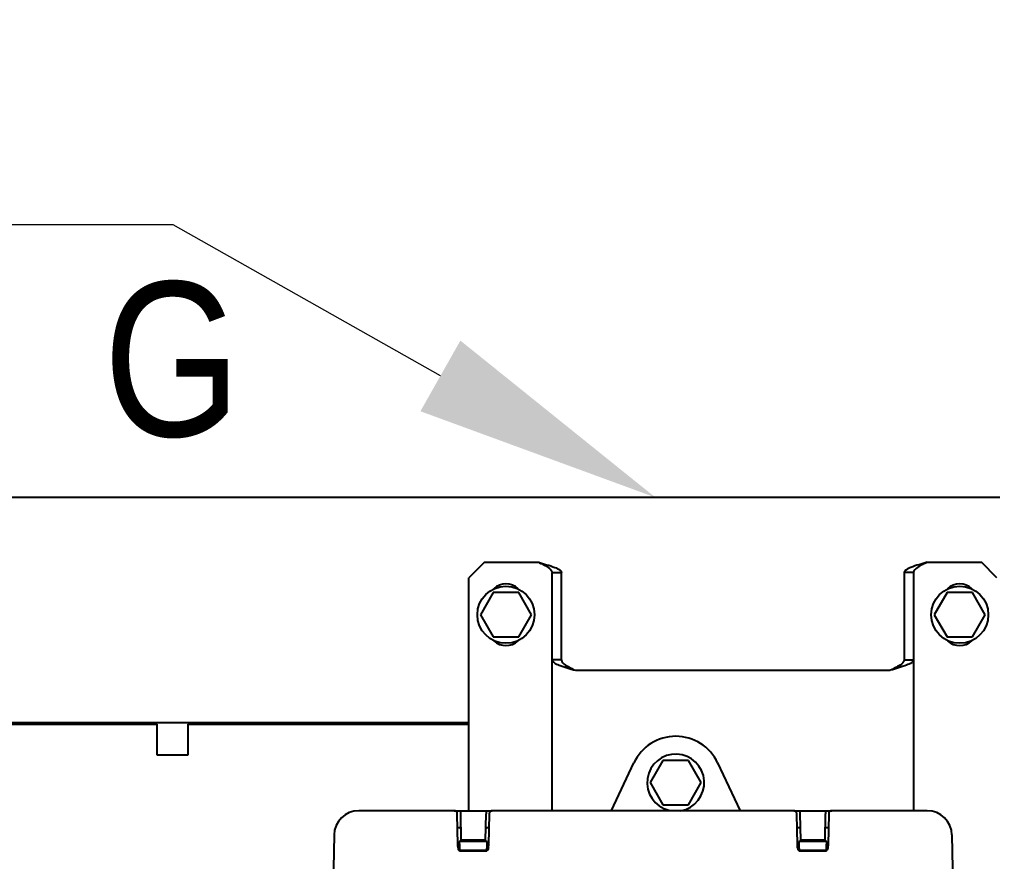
# Model space of a CAD drawing. Header units: millimetres. Extents: x 17886 to 18265, y -8727 to -7321.
# Drawn here: x 18001.221 to 18004.373, y -7646.742 to -7644.014 of the extents above; entities that cross this region are included whole.
import ezdxf
from ezdxf import colors
from ezdxf.entities.mleader import LeaderData, LeaderLine
from ezdxf.math import Vec2, Vec3

# ---------------------------------------------------------------- set-up
doc = ezdxf.new("R2010")
doc.units = ezdxf.units.MM
for name, color, linetype in [('00 uvodnice', 82, 'Continuous'), ('2630764_DKREDXF_CONTINUOUS_LINE', 7, 'Continuous'), ('2702101_DXF_CONTINUOUS_LINE', 7, 'Continuous'), ('3551370_DKREDXF_CONTINUOUS_LINE', 7, 'Continuous'), ('3570567_DXF_CONTINUOUS_LINE', 7, 'Continuous'), ('3570568_DXF_CONTINUOUS_LINE', 7, 'Continuous'), ('3570569_DXF_CONTINUOUS_LINE', 7, 'Continuous'), ('3650520_DXF_CONTINUOUS_LINE', 7, 'Continuous'), ('4L6454_DXF_CONTINUOUS_LINE', 7, 'Continuous'), ('8T4896_DXF_CONTINUOUS_LINE', 7, 'Continuous')]:
    doc.layers.add(name, color=color, linetype=linetype)
doc.styles.add('Annotative', font='txt')
doc.styles.add('ARIAL NARROW', font='ARIALN.TTF')

msp = doc.modelspace()

# ---------------------------------------------------------------- linework, layer by layer
at = {"layer": '2630764_DKREDXF_CONTINUOUS_LINE', "color": 7, "linetype": 'Continuous'}
for p, q in [((18003.13808, -7646.57697), (18003.21107, -7646.42257)), ((18003.48229, -7646.42257), (18003.55562, -7646.57768))]:
    msp.add_line(p, q, dxfattribs=at)
msp.add_arc((18003.34668, -7646.48668), 0.15, 25.30176, 154.69824, dxfattribs=at)
at = {"layer": '2702101_DXF_CONTINUOUS_LINE', "color": 7, "linetype": 'Continuous'}
for p, q in [((18001.60668, -7646.29268), (18001.60668, -7646.29768)), ((18002.57668, -7646.29768), (18002.57668, -7646.29268))]:
    msp.add_line(p, q, dxfattribs=at)
at = {"layer": '3551370_DKREDXF_CONTINUOUS_LINE', "color": 6, "linetype": 'Continuous'}
for p, q in [((18002.62911, -7646.57768), (18002.31976, -7646.57768)), ((18002.64087, -7646.68818), (18002.63911, -7646.5875)), ((18002.64911, -7646.57768), (18002.73226, -7646.57768)), ((18002.74226, -7646.5875), (18002.7405, -7646.68818)), ((18003.72911, -7646.57768), (18002.75226, -7646.57768)), ((18003.74087, -7646.68818), (18003.73911, -7646.5875)), ((18003.74911, -7646.57768), (18003.83226, -7646.57768)), ((18003.84226, -7646.5875), (18003.8405, -7646.68818)), ((18004.16161, -7646.57768), (18003.85226, -7646.57768)), ((18002.23977, -7646.65628), (18002.21121, -7648.29268)), ((18004.2416, -7646.65628), (18004.26999, -7648.28285)), ((18002.73577, -7646.67768), (18002.6456, -7646.67768)), ((18003.83577, -7646.67768), (18003.7456, -7646.67768)), ((18002.73525, -7646.70768), (18002.64611, -7646.70768)), ((18003.83525, -7646.70768), (18003.74611, -7646.70768))]:
    msp.add_line(p, q, dxfattribs=at)
at = {"layer": '3551370_DKREDXF_CONTINUOUS_LINE', "color": 7, "linetype": 'Continuous'}
for p, q in [((18002.62911, -7646.57768), (18002.64911, -7646.57768)), ((18002.64911, -7646.57768), (18002.64911, -7646.5875)), ((18002.64911, -7646.5875), (18002.6506, -7646.67276)), ((18002.73077, -7646.67276), (18002.73226, -7646.5875)), ((18002.73226, -7646.57768), (18002.75226, -7646.57768)), ((18002.73226, -7646.57768), (18002.73226, -7646.5875)), ((18003.72911, -7646.57768), (18003.74911, -7646.57768)), ((18003.74911, -7646.57768), (18003.74911, -7646.5875)), ((18003.74911, -7646.5875), (18003.7506, -7646.67276)), ((18003.83077, -7646.67276), (18003.83226, -7646.5875)), ((18003.83226, -7646.57768), (18003.85226, -7646.57768)), ((18003.83226, -7646.57768), (18003.83226, -7646.5875)), ((18002.6499, -7646.63268), (18002.64076, -7646.63268)), ((18002.74061, -7646.63268), (18002.73147, -7646.63268)), ((18003.7499, -7646.63268), (18003.74076, -7646.63268)), ((18003.84061, -7646.63268), (18003.83147, -7646.63268)), ((18002.6456, -7646.67768), (18002.64583, -7646.69077)), ((18002.64583, -7646.69077), (18002.64583, -7646.69109)), ((18002.64583, -7646.69109), (18002.64611, -7646.70691)), ((18002.73077, -7646.67276), (18002.6506, -7646.67276)), ((18002.73525, -7646.70691), (18002.73554, -7646.69077)), ((18002.73554, -7646.69077), (18002.73555, -7646.69044)), ((18002.73555, -7646.69044), (18002.73571, -7646.68095)), ((18002.73571, -7646.68095), (18002.73577, -7646.67768)), ((18003.7456, -7646.67768), (18003.74583, -7646.69077)), ((18003.74583, -7646.69077), (18003.74583, -7646.69109)), ((18003.74583, -7646.69109), (18003.74611, -7646.70691)), ((18003.83077, -7646.67276), (18003.7506, -7646.67276)), ((18003.83525, -7646.70691), (18003.83554, -7646.69077)), ((18003.83554, -7646.69077), (18003.83555, -7646.69044)), ((18003.83555, -7646.69044), (18003.83571, -7646.68095)), ((18003.83571, -7646.68095), (18003.83577, -7646.67768)), ((18002.73525, -7646.70691), (18002.64611, -7646.70691)), ((18002.64611, -7646.70856), (18002.64611, -7646.70691)), ((18002.73525, -7646.70856), (18002.64611, -7646.70856)), ((18002.73525, -7646.70856), (18002.73525, -7646.70691)), ((18003.83525, -7646.70691), (18003.74611, -7646.70691)), ((18003.74611, -7646.70856), (18003.74611, -7646.70691)), ((18003.83525, -7646.70856), (18003.74611, -7646.70856)), ((18003.83525, -7646.70856), (18003.83525, -7646.70691))]:
    msp.add_line(p, q, dxfattribs=at)
at = {"layer": '3551370_DKREDXF_CONTINUOUS_LINE', "color": 6, "linetype": 'Continuous'}
for points in [[(18002.64105, -7646.69126), (18002.6409, -7646.6891), (18002.64087, -7646.68818)], [(18002.7405, -7646.68818), (18002.74047, -7646.68924), (18002.74032, -7646.69124)], [(18003.74105, -7646.69126), (18003.7409, -7646.6891), (18003.74087, -7646.68818)], [(18003.8405, -7646.68818), (18003.84047, -7646.68924), (18003.84032, -7646.69124)]]:
    msp.add_lwpolyline(points, dxfattribs=at)
for centre, start, end in [((18002.31976, -7646.65768), 90, 179), ((18004.16161, -7646.65768), 1, 90)]:
    msp.add_arc(centre, 0.08, start, end, dxfattribs=at)
at = {"layer": '3551370_DKREDXF_CONTINUOUS_LINE', "color": 7, "linetype": 'Continuous'}
for centre, radius, start, end in [((18002.62911, -7646.58768), 0.01, 1.00003, 90.00157), ((18002.75226, -7646.58768), 0.01, 89.99843, 178.99997), ((18003.72911, -7646.58768), 0.01, 1.00003, 90.00157), ((18003.85226, -7646.58768), 0.01, 89.99843, 178.99997), ((18002.64077, -7646.62289), 0.00979, 264.83784, 269.96937), ((18002.7406, -7646.62275), 0.00992, 270.03577, 275.08659), ((18003.74077, -7646.62289), 0.00978, 264.83886, 269.95968), ((18003.8406, -7646.6229), 0.00977, 270.05029, 275.16665), ((18002.69673, -7646.68719), 0.05587, 181.01454, 183.50572), ((18002.69933, -7646.68705), 0.05847, 183.49408, 184.45883), ((18002.68015, -7646.68691), 0.06037, 351.80487, 356.49912), ((18002.68418, -7646.68717), 0.05633, 356.51163, 358.97301), ((18003.79673, -7646.68719), 0.05587, 181.01454, 183.50572), ((18003.79933, -7646.68705), 0.05847, 183.49408, 184.45883), ((18003.78015, -7646.68691), 0.06037, 351.80487, 356.49912), ((18003.78418, -7646.68717), 0.05633, 356.51163, 358.97301)]:
    msp.add_arc(centre, radius, start, end, dxfattribs=at)
for points, knots in [([(18002.64963, -7646.63513), (18002.64963, -7646.63536), (18002.64972, -7646.63589), (18002.64996, -7646.63637), (18002.65011, -7646.63661)], [0, 0, 0, 0, 0.4479937, 1, 1, 1, 1]), ([(18002.73174, -7646.63513), (18002.73174, -7646.63536), (18002.73165, -7646.63589), (18002.73141, -7646.63637), (18002.73126, -7646.63661)], [0, 0, 0, 0, 0.448002, 1, 1, 1, 1]), ([(18002.7399, -7646.69552), (18002.73963, -7646.69743), (18002.73882, -7646.70092), (18002.73749, -7646.7069), (18002.73525, -7646.70691)], [0, 0, 0, 0, 0.4634119, 1, 1, 1, 1]), ([(18003.8399, -7646.69552), (18003.83963, -7646.69743), (18003.83882, -7646.70092), (18003.83749, -7646.7069), (18003.83525, -7646.70691)], [0, 0, 0, 0, 0.4634119, 1, 1, 1, 1]), ([(18002.64611, -7646.70691), (18002.64545, -7646.70691), (18002.64326, -7646.70564), (18002.64329, -7646.70317), (18002.64278, -7646.70174)], [0, 0, 0, 0, 0.3046399, 1, 1, 1, 1]), ([(18003.74611, -7646.70691), (18003.74545, -7646.70691), (18003.74326, -7646.70564), (18003.74329, -7646.70317), (18003.74278, -7646.70174)], [0, 0, 0, 0, 0.3046399, 1, 1, 1, 1])]:
    msp.add_open_spline(points, degree=3, knots=knots, dxfattribs=at)
for points in [[(18002.64278, -7646.70174), (18002.64164, -7646.69851), (18002.6413, -7646.69502), (18002.64103, -7646.69159)], [(18003.74278, -7646.70174), (18003.74164, -7646.69851), (18003.7413, -7646.69502), (18003.74103, -7646.69159)]]:
    msp.add_open_spline(points, degree=3, dxfattribs=at)
at = {"layer": '3570567_DXF_CONTINUOUS_LINE', "color": 7, "linetype": 'Continuous'}
for p, q in [((17999.71668, -7646.29768), (18001.66668, -7646.29768)), ((18001.66668, -7646.39768), (18001.66668, -7646.29768)), ((18001.76668, -7646.29768), (18002.67668, -7646.29768)), ((18001.76668, -7646.29768), (18001.76668, -7646.39768)), ((18001.76668, -7646.39768), (18001.66668, -7646.39768))]:
    msp.add_line(p, q, dxfattribs=at)
at = {"layer": '3570568_DXF_CONTINUOUS_LINE', "color": 7, "linetype": 'Continuous'}
msp.add_line((18001.81168, -7646.29348), (18001.81168, -7646.29768), dxfattribs=at)
at = {"layer": '3570568_DXF_CONTINUOUS_LINE', "color": 3, "linetype": 'Continuous'}
msp.add_line((18001.84168, -7646.29348), (18001.84168, -7646.29768), dxfattribs=at)
at = {"layer": '3570569_DXF_CONTINUOUS_LINE', "color": 7, "linetype": 'Continuous'}
for p, q in [((18008.64168, -7645.56268), (17999.31168, -7645.56268)), ((18002.67668, -7646.29268), (17999.38168, -7646.29268))]:
    msp.add_line(p, q, dxfattribs=at)
at = {"layer": '3650520_DXF_CONTINUOUS_LINE', "color": 7, "linetype": 'Continuous'}
for p, q in [((18002.72668, -7645.77268), (18002.67668, -7645.82268)), ((18002.72668, -7645.77268), (18002.90168, -7645.77268)), ((18004.16168, -7645.77268), (18004.33668, -7645.77268)), ((18004.38668, -7645.82268), (18004.33668, -7645.77268)), ((18002.94668, -7645.80619), (18002.97668, -7645.80619)), ((18002.94668, -7646.57768), (18002.94668, -7645.80619)), ((18004.11668, -7645.80619), (18004.08668, -7645.80619)), ((18004.11668, -7645.80619), (18004.11668, -7646.57768)), ((18002.67668, -7646.57768), (18002.67668, -7645.82268)), ((18002.97668, -7646.08917), (18002.94668, -7646.08917)), ((18004.08668, -7646.08917), (18004.11668, -7646.08917)), ((18003.02168, -7646.12268), (18004.04168, -7646.12268))]:
    msp.add_line(p, q, dxfattribs=at)
at = {"layer": '3650520_DXF_CONTINUOUS_LINE', "color": 3, "linetype": 'Continuous'}
for p, q in [((18002.97668, -7646.08917), (18002.97668, -7645.80619)), ((18004.08668, -7645.80619), (18004.08668, -7646.08917))]:
    msp.add_line(p, q, dxfattribs=at)
at = {"layer": '3650520_DXF_CONTINUOUS_LINE', "color": 7, "linetype": 'Continuous'}
for centre, start, end in [((18002.79668, -7645.90018), 46.68743, 133.31257), ((18004.26668, -7645.90018), 46.68743, 133.31257), ((18002.79668, -7645.98518), 226.68743, 313.31257), ((18004.26668, -7645.98518), 226.68743, 313.31257)]:
    msp.add_arc(centre, 0.0575, start, end, dxfattribs=at)
for points, knots in [([(18002.90168, -7645.77268), (18002.91252, -7645.77781), (18002.92861, -7645.78474), (18002.94668, -7645.79908), (18002.94668, -7645.80619)], [0, 0, 0, 0, 0.6278154, 1, 1, 1, 1]), ([(18004.16168, -7645.77268), (18004.15085, -7645.77781), (18004.13476, -7645.78474), (18004.11668, -7645.79908), (18004.11668, -7645.80619)], [0, 0, 0, 0, 0.6278154, 1, 1, 1, 1]), ([(18002.94668, -7646.08917), (18002.94668, -7646.09254), (18002.95459, -7646.10032), (18002.97965, -7646.11063), (18003.00385, -7646.1176), (18003.02168, -7646.12268)], [0, 0, 0, 0, 0.1206331, 0.338256, 1, 1, 1, 1]), ([(18004.11668, -7646.08917), (18004.11668, -7646.09254), (18004.10878, -7646.10032), (18004.08372, -7646.11063), (18004.05952, -7646.1176), (18004.04168, -7646.12268)], [0, 0, 0, 0, 0.1206331, 0.338256, 1, 1, 1, 1])]:
    msp.add_open_spline(points, degree=3, knots=knots, dxfattribs=at)
at = {"layer": '3650520_DXF_CONTINUOUS_LINE', "color": 3, "linetype": 'Continuous'}
for points, knots in [([(18002.90168, -7645.77268), (18002.91952, -7645.77775), (18002.94372, -7645.78472), (18002.96878, -7645.79504), (18002.97668, -7645.80281), (18002.97668, -7645.80619)], [0, 0, 0, 0, 0.661744, 0.8793669, 1, 1, 1, 1]), ([(18004.16168, -7645.77268), (18004.14385, -7645.77775), (18004.11965, -7645.78472), (18004.09459, -7645.79504), (18004.08668, -7645.80281), (18004.08668, -7645.80619)], [0, 0, 0, 0, 0.661744, 0.8793669, 1, 1, 1, 1]), ([(18002.97668, -7646.08917), (18002.97668, -7646.09627), (18002.99476, -7646.11061), (18003.01085, -7646.11754), (18003.02168, -7646.12268)], [0, 0, 0, 0, 0.3721846, 1, 1, 1, 1]), ([(18004.08668, -7646.08917), (18004.08668, -7646.09627), (18004.06861, -7646.11061), (18004.05252, -7646.11754), (18004.04168, -7646.12268)], [0, 0, 0, 0, 0.3721846, 1, 1, 1, 1])]:
    msp.add_open_spline(points, degree=3, knots=knots, dxfattribs=at)
at = {"layer": '4L6454_DXF_CONTINUOUS_LINE', "color": 7, "linetype": 'Continuous'}
for p, q in [((18002.75543, -7645.87123), (18002.71418, -7645.94268)), ((18002.83794, -7645.87123), (18002.75543, -7645.87123)), ((18002.87919, -7645.94268), (18002.83794, -7645.87123)), ((18004.22543, -7645.87123), (18004.18418, -7645.94268)), ((18004.30794, -7645.87123), (18004.22543, -7645.87123)), ((18004.34919, -7645.94268), (18004.30794, -7645.87123)), ((18002.71418, -7645.94268), (18002.75543, -7646.01413)), ((18002.83794, -7646.01413), (18002.87919, -7645.94268)), ((18004.18418, -7645.94268), (18004.22543, -7646.01413)), ((18004.30794, -7646.01413), (18004.34919, -7645.94268)), ((18002.75543, -7646.01413), (18002.83794, -7646.01413)), ((18004.22543, -7646.01413), (18004.30794, -7646.01413)), ((18003.30543, -7646.41523), (18003.26418, -7646.48668)), ((18003.38794, -7646.41523), (18003.30543, -7646.41523)), ((18003.42919, -7646.48668), (18003.38794, -7646.41523)), ((18003.26418, -7646.48668), (18003.30543, -7646.55813)), ((18003.38794, -7646.55813), (18003.42919, -7646.48668)), ((18003.30543, -7646.55813), (18003.38794, -7646.55813))]:
    msp.add_line(p, q, dxfattribs=at)
at = {"layer": '8T4896_DXF_CONTINUOUS_LINE', "color": 7, "linetype": 'Continuous'}
for centre in [(18002.79668, -7645.94268), (18004.26668, -7645.94268)]:
    msp.add_circle(centre, 0.0925, dxfattribs=at)
msp.add_arc((18003.34668, -7646.48668), 0.0925, 279.80795, 255.82421, dxfattribs=at)

# ---------------------------------------------------------------- texts
at = {"layer": '00 uvodnice', "color": 0, "linetype": 'Continuous', "insert": (18001.71546, -7644.86457), "char_height": 0.5, "width": 1.0283542, "attachment_point": 2, "style": 'ARIAL NARROW'}
msp.add_mtext('G', dxfattribs=at)

# ---------------------------------------------------------------- leaders
ml = msp.add_multileader_mtext('Standard')
ml.set_content('{\\H0.75x;Dizel \\P\\pxql;agregat}\\P ', color=90, style='Annotative')
ml.set_leader_properties(color=252, linetype='ByLayer', lineweight=13)
ml.build(insert=Vec2(0, 0))
ml.multileader.update_dxf_attribs({"has_dogleg": 0, "text_left_attachment_type": 6, "text_right_attachment_type": 6, "dogleg_length": 2, "arrow_head_size": 0.8, "scale": 0.8})
ctx = ml.context
ctx.base_point, ctx.scale, ctx.char_height, ctx.arrow_head_size, ctx.landing_gap_size, ctx.plane_origin = Vec3(17996.91875, -7644.67959), 0.8, 0.64, 0.8, 0.8, Vec3(18018.73535, -7668.49906)
ctx.left_attachment, ctx.right_attachment = 6, 6
notes = []
notes.append((ctx, [(0, (1, 1, 0), (18002.51875, -7644.67959), (-1, 0), 0.8, [(0, [(18003.28074, -7645.56268)], 0, [])])]))
ctx.mtext.insert, ctx.mtext.width, ctx.mtext.defined_height, ctx.mtext.flow_direction = Vec3(17997.71875, -7644.03959), 5.6656979, 1.52309, 5
for ctx, leaders in notes:
    for number, flags, end, landing, length, lines in leaders:
        leader = LeaderData()
        leader.index, (leader.has_last_leader_line, leader.has_dogleg_vector, leader.attachment_direction) = number, flags
        leader.last_leader_point, leader.dogleg_vector, leader.dogleg_length = Vec3(end), Vec3(landing), length
        for number, points, colour, breaks in lines:
            line = LeaderLine()
            line.index, line.vertices, line.color, line.breaks = number, Vec3.list(points), colors.encode_raw_color(colour), breaks
            leader.lines.append(line)
        ctx.leaders.append(leader)

doc.saveas('drawing.dxf')
